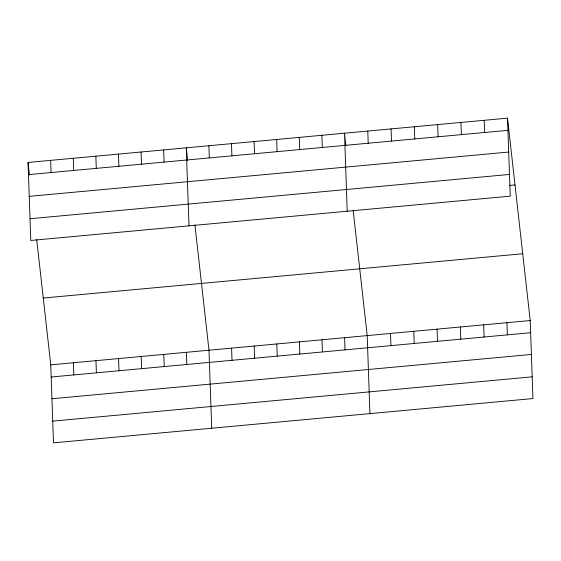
<?xml version="1.0" encoding="UTF-8"?>
<svg xmlns="http://www.w3.org/2000/svg" width="561" height="561" viewBox="0 0 561 561"><rect width="100%" height="100%" fill="white"/><g stroke="black" fill="none" stroke-linecap="round" stroke-linejoin="round"><path stroke-width="0.84" d="M507.509 118.147L510.237 196.161L30.778 240.459L28.05 162.445L507.509 118.147L530.222 320.541L532.95 398.555L53.491 442.853L50.763 364.839L36.703 239.554M28.478 174.625L507.936 130.327M29.235 196.35L508.694 152.052M30.014 218.734L509.479 174.436M509.83 185.41L515.005 184.934M43.267 298.045L522.733 253.747M50.763 364.839L530.222 320.541M51.191 377.013L530.65 332.715M51.949 398.745L531.407 354.44M52.727 421.129L532.193 376.831M345.899 145.734L344.496 133.209L347.217 211.224M353.15 210.319L367.21 335.597L369.93 413.618M187.676 160.348L186.273 147.824L188.994 225.845M194.926 224.94L208.987 350.218L211.714 428.232M28.05 162.445L29.453 174.969M506.941 322.687L507.361 334.868M484.22 120.299L484.648 132.473M483.652 324.84L484.073 337.021M460.932 122.452L461.359 134.626M460.364 326.993L460.784 339.174M437.65 124.598L438.071 136.779M437.075 329.146L437.496 341.326M414.362 126.751L414.782 138.932M413.787 331.299L414.207 343.472M391.073 128.904L391.494 141.084M390.498 333.451L390.919 345.625M367.785 131.057L368.205 143.237M344.608 337.687L345.029 349.868M321.888 135.299L322.316 147.473M322 339.777L322.428 351.957M299.286 137.382L299.714 149.563M299.399 341.866L299.826 354.04M276.685 139.472L277.113 151.652M276.797 343.956L277.218 356.13M254.084 141.561L254.505 153.742M254.196 346.039L254.617 358.22M231.476 143.651L231.903 155.825M231.588 348.129L232.016 360.309M208.874 145.741L209.302 157.914M186.385 352.308L186.806 364.482M163.672 149.913L164.093 162.094M163.777 354.398L164.205 366.571M141.063 152.003L141.491 164.184M141.176 356.48L141.603 368.661M118.462 154.093L118.89 166.266M118.574 358.57L119.002 370.751M95.861 156.182L96.282 168.356M95.973 360.66L96.394 372.841M73.26 158.265L73.68 170.446M73.365 362.75L73.793 374.93M50.651 160.355L51.079 172.536"/></g></svg>
